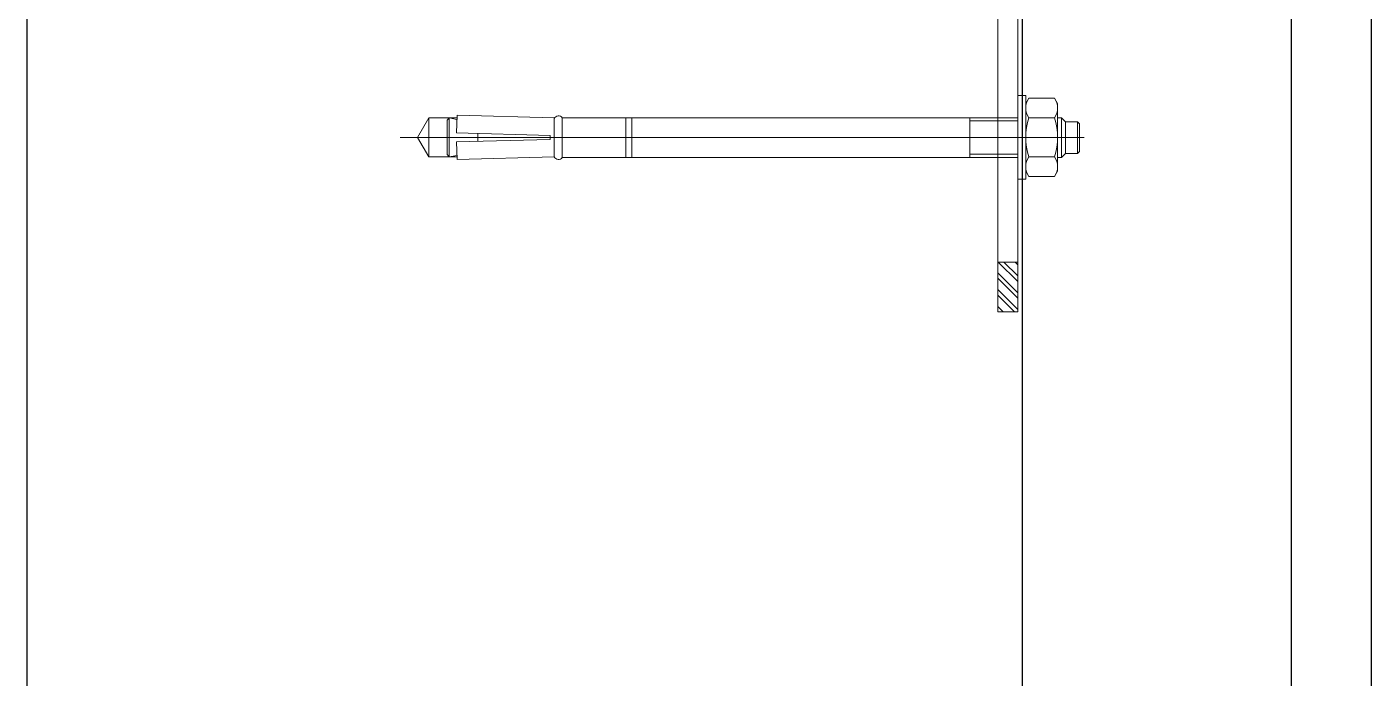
# Model space of a CAD drawing. Header units: millimetres. Extents: x 4688743 to 4806056, y -3017657 to -2960297.
# Drawn here: x 4752451.7 to 4752721.8, y -2967291.1 to -2967160.2 of the extents above; entities that cross this region are included whole.
import ezdxf

# ---------------------------------------------------------------- set-up
doc = ezdxf.new("R2010")
doc.units = ezdxf.units.MM
doc.header["$MEASUREMENT"] = 0
for name, color, linetype, lineweight in [('CLAYTONE-Pieza', 7, 'Continuous', 9), ('NEI-G-BRACKET-IN PLAN', 115, 'Continuous', 5), ('NEI-G-RCC FASTENER', 253, 'Continuous', 5), ('TAPPING SCREW', 251, 'Continuous', 5)]:
    doc.layers.add(name, color=color, linetype=linetype, lineweight=lineweight)
doc.layers.add('MATEL CLADDING', color=145, linetype='Continuous')
doc.layers.add('wall', color=4, linetype='Continuous')

# ---------------------------------------------------------------- blocks, each defined once
blk = doc.blocks.new('Autotaladrante N12 Filete 5.5 mm')
at = {"color": 250}
blk.add_lwpolyline([(0.4, -6), (0.1, -6, -0.4142135623730951), (0, -5.9), (0, 5.9, -0.4142135623730951), (0.1, 6), (0.4, 6, -0.4142135623730951), (0.5, 5.9), (0.5, -5.9, -0.4142135623730951)], format="xyb", close=True, dxfattribs=at)
at = {"layer": 'TAPPING SCREW'}
for p, q in [((-3.936293014617362, 1.252029540308284), (-2.746724937403298, 0.2499999999417923)), ((-2.746724937403298, 0.2499999999417923), (-2.746724937403298, -0.2500000000582077)), ((0, 2.291923984535969), (1.846740673296151, 2.291923984652384)), ((1.619689673185348, -6.80153607391e-05), (2.078185673337428, 2.692314984626134)), ((2.309875673148779, 2.291923984652384), (3.67999267298728, 2.291923984652384)), ((4.143372673075647, 2.291923984652384), (5.513489672914146, 2.291923984652384)), ((5.976869673002511, 2.291923984652384), (7.346986672841012, 2.291923984652384)), ((7.810366672929376, 2.291923984652384), (9.180483672767876, 2.291923984652384)), ((9.64386367285624, 2.291923984652384), (11.01398067269474, 2.291923984652384)), ((10.56036767270416, -2.292060015373863), (11.47711567301303, 2.291923984652384)), ((11.24567067297175, 2.692314984626134), (11.47711567301303, 2.291923984652384)), ((11.47711567301303, 2.291923984652384), (12.84747667284682, 2.291923984652384)), ((13.31036767270416, 2.291923984652384), (14.68072867300361, 2.291923984652384)), ((14.22711567301303, -2.292060015373863), (15.14361967286095, 2.291923984652384)), ((14.55444400012493, 2.291923984535969), (20.70214900001884, 2.291923984535969)), ((14.91217367304489, 2.692314984626134), (15.14361967286095, 2.291923984652384)), ((15.14361967286095, 2.291923984652384), (16.51398067269474, 2.291923984652384)), ((16.97711567301302, 2.291923984652384), (18.34723267285153, 2.291923984652384)), ((17.66217367304489, -2.692451015347614), (18.5789216728881, 2.692314984626134)), ((20.70214900001884, 2.291923984535969), (22.80200200015679, -6.80154771544e-05)), ((-3.936293014617362, -1.252029540424699), (-2.746724937403298, -0.2500000000582077)), ((0, -2.292060015490278), (2.763489672914146, -2.292060015490278)), ((2.995179673191158, -2.692451015347614), (3.226624673232436, -2.292060015373863)), ((4.828676673118026, -2.692451015347614), (5.0601216731593, -2.292060015373863)), ((6.66217367304489, -2.692451015347614), (6.893618673086166, -2.292060015373863)), ((8.495670672971755, -2.692451015347614), (8.727115673013031, -2.292060015373863)), ((10.3289216728881, -2.692451015347614), (10.56036767270416, -2.292060015373863)), ((10.56036767270416, -2.292060015373863), (11.93072867300361, -2.292060015373863)), ((12.39386367285624, -2.292060015373863), (13.76398067269474, -2.292060015373863)), ((13.63769599981606, -2.292060015490278), (20.70214900001884, -2.292060015490278)), ((13.99542567273602, -2.692451015347614), (14.22711567301303, -2.292060015373863)), ((14.22711567301303, -2.292060015373863), (15.59723267285153, -2.292060015373863)), ((16.06036767270416, -2.292060015373863), (17.43072867300361, -2.292060015373863)), ((17.89386367285624, -2.292060015373863), (19.26398067269474, -2.292060015373863)), ((19.9539216728881, -6.80153607391e-05), (22.80200200015679, -6.80154771544e-05)), ((20.70214900001884, -2.292060015490278), (22.80200200015679, -6.80154771544e-05))]:
    blk.add_line(p, q, dxfattribs=at)
for points in [[(-0.75, 5.000000000058205), (-2.468786036887863, 5.000000000058205)], [(0, 4.250000155007002), (0, -4.250000155007002)], [(4.596986672841012, -2.292060015373863), (3.226624673232436, -2.292060015373863), (4.143372673075647, 2.291923984652384), (3.911682673264293, 2.692314984626134), (2.995179673191158, -2.692451015347614), (2.763489672914146, -2.292060015373863), (3.680237673223018, 2.291923984652384), (3.911682673264293, 2.692314984626134)], [(6.430482672993093, -2.292060015373863), (5.0601216731593, -2.292060015373863), (5.976869673002511, 2.291923984652384), (5.745179673191159, 2.692314984626134), (4.828676673118026, -2.692451015347614), (4.596986672841012, -2.292060015373863), (5.513734673149881, 2.291923984652384), (5.745179673191159, 2.692314984626134)], [(8.263979672919957, -2.292060015373863), (6.893618673086166, -2.292060015373863), (7.810366672929376, 2.291923984652384), (7.578676673118025, 2.692314984626134), (6.66217367304489, -2.692451015347614), (6.430483672767878, -2.292060015373863), (7.347231673076748, 2.291923984652384), (7.578676673118025, 2.692314984626134)], [(10.09747667284682, -2.292060015373863), (8.727115673013031, -2.292060015373863), (9.64386367285624, 2.291923984652384), (9.41217367304489, 2.692314984626134), (8.495670672971755, -2.692451015347614), (8.263980672694743, -2.292060015373863), (9.180728673003612, 2.291923984652384), (9.41217367304489, 2.692314984626134)], [(13.0789216728881, 2.692314984626134), (13.31036767270416, 2.291923984652384), (12.39386367285624, -2.292060015373863), (12.16217367304489, -2.692451015347614), (11.93072867300361, -2.292060015373863), (12.84747667284682, 2.291923984652384), (13.0789216728881, 2.692314984626134), (12.16217367304489, -2.692451015347614)], [(15.8289216728881, -2.692451015347614), (16.06036767270416, -2.292060015373863), (16.97711567301302, 2.291923984652384), (16.74542567273602, 2.692314984626134), (15.8289216728881, -2.692451015347614), (15.59723267285153, -2.292060015373863), (16.51398067269474, 2.291923984652384), (16.74542567273602, 2.692314984626134)], [(19.9539216728881, -6.80153607391e-05), (19.72247667284682, -0.4014350153738633), (19.26398067269474, -2.292060015373863), (19.49567067297175, -2.692451015347614), (19.9539216728881, -6.80153607391e-05), (20.18536767270416, -0.4014350153738633), (19.72711567301303, -2.292060015373863), (19.49567067297175, -2.692451015347614)], [(-0.75, -5.000000000058205), (-2.468786036887863, -5.000000000058205)]]:
    blk.add_lwpolyline(points, dxfattribs=at)
for points in [[(2.309875673148779, 2.291923984652384), (1.85137967346236, 0.4012989846523852), (1.619689673185348, -6.80153607391e-05), (1.388244673144072, 0.4012989846523852), (1.846740673296151, 2.291923984652384), (2.078185673337428, 2.692314984626134)], [(10.3289216728881, -2.692451015347614), (10.09747667284682, -2.292060015373863), (11.01398067269474, 2.291923984652384), (11.24567067297175, 2.692314984626134)], [(13.76398067269474, -2.292060015373863), (14.68072867300361, 2.291923984652384), (14.91217367304489, 2.692314984626134), (13.99542567273602, -2.692451015347614)], [(17.89386367285624, -2.292060015373863), (17.66217367304489, -2.692451015347614), (17.43072867300361, -2.292060015373863), (18.34723267285153, 2.291923984652384), (18.5789216728881, 2.692314984626134), (18.81036767270416, 2.291923984652384)]]:
    blk.add_lwpolyline(points, close=True, dxfattribs=at)
for centre, radius, start, end in [((9.023636459546438, 1.74623e-10), 12.99999999997761, 159.516938112828, 174.5435306629525), ((-2.46258787001828, 4.243801831908056), 0.756223569314118, 90.469613473679, 163.2548443297467), ((-0.7561981668695807, 4.243801831908056), 0.756223569314118, 0.4696135470522529, 89.53038652632057), ((22.74389699986205, 2.054619984526651), 2.055444, 173.3775490016879, 271.6224339928452), ((9.023636459546438, 1.74623e-10), 12.99999999997761, 185.4564693403973, 200.4830618965218), ((-2.46258787001828, -4.243801831908056), 0.756223569314118, 196.7451556702532, 269.5303865263205), ((-0.7561981668695807, -4.243801831908056), 0.756223569314118, 270.469613473679, 359.5303864529478)]:
    blk.add_arc(centre, radius, start, end, dxfattribs=at)
blk = doc.blocks.new('Fischer')
at = {"layer": 'NEI-G-RCC FASTENER', "linetype": 'Continuous'}
for p, q in [((-1.599999999976715, 8.399999999950522), (-1.599999999976715, 0)), ((-1.599999999976715, 8.399999999950522), (0, 8.399999999950522)), ((0, 8.399999999950522), (0, -8.399999999950522)), ((-7.999999999941792, 6.799999999959255), (-7.391472625691677, 7.854000091509078)), ((-7.999999999941792, 6.799999999959255), (-7.999999999941792, 0)), ((-2.208527183509431, 7.854000091509078), (-7.391472625691677, 7.854000091509078)), ((-1.599999999976715, 6.799999999959255), (-2.208527183509431, 7.854000091509078)), ((-11.99999999994179, 3.1000001525681), (-12.39999999993597, 2.700000152573918)), ((-11.99999999994179, 3.1000001525681), (-9.599999999947613, 3.1000001525681)), ((-11.99999999994179, -3.219999847409781), (-11.99999999994179, 3.1000001525681)), ((-9.599999999947613, 3.1000001525681), (-8.819999694766011, 3.940000152564607)), ((-9.599999999947613, 3.1000001525681), (-9.599999999947613, -3.219999847409781)), ((-8.819999694766011, 3.940000152564607), (-7.999999999941792, 3.940000152564607)), ((-8.819999694766011, -4.059999847391737), (-8.819999694766011, 3.940000152564607)), ((-2.208527183509431, 3.927000045761813), (-7.391472625691677, 3.927000045761813)), ((91.52437581052072, 3.940000152564607), (0, 3.940000152564607)), ((9.599999999947613, 3.940000152564607), (9.599999999947613, -4.059999847391737)), ((77.52437581057893, -4.059999847391737), (77.52437581057893, 3.940000152564607)), ((78.72437581059056, -4.059999847391737), (78.72437581059056, 3.940000152564607)), ((91.52437581052072, 3.940000152564607), (91.52437581052072, -4.059999847391737)), ((112.6704645102727, 4.44832801815937), (93.12437581049744, 3.894208908066502)), ((93.12437581049744, 3.920000076279393), (93.12437581049744, 3.462611770606598)), ((93.12437581049744, -3.462611770606598), (93.12437581049744, 3.462611770606598)), ((112.6704645102727, 4.44832801815937), (112.7933099692745, 0.9304723739624025)), ((112.6889154380187, 3.920000076279393), (118.3393548910971, 3.920000076279393)), ((114.2513299887941, 3.920000076279393), (112.6994440024718, 3.618344116184743)), ((114.2513299887941, -3.920000076279393), (114.2513299887941, 3.920000076279393)), ((114.6513299887883, 3.440000152564607), (114.2513299887941, 3.920000076279393)), ((114.6513299887883, -3.440000152564607), (114.6513299887883, 3.440000152564607)), ((118.3393548910971, -3.920000076279393), (118.3393548910971, 3.920000076279393)), ((118.3393548910971, 3.920000076279393), (120.6025690024253, 0)), ((-12.39999999993597, 2.700000152573918), (-12.39999999993597, -2.819999847415599)), ((-7.999999999970896, -6.799999999959255), (-7.999999999941792, 0)), ((-1.60000000000582, -8.399999999950522), (-1.599999999976715, 0)), ((112.7933099692745, 0.9304723739624025), (93.9243758104858, 0.3999999999941792)), ((93.9243758104858, 0.3999999999941792), (93.9243758104858, -0.3999999999941792)), ((108.4894342368643, 0.7801776409178274), (108.4894342368643, -0.7801776409178274)), ((120.6025690024253, 0), (118.3393548910971, -3.920000076279393)), ((112.7933099692745, -0.9304723739624025), (93.9243758104858, -0.3999999999941792)), ((112.6704645102727, -4.44832801815937), (112.7933099692745, -0.9304723739624025)), ((-11.99999999994179, -3.219999847409781), (-12.39999999993597, -2.819999847415599)), ((-9.599999999947613, -3.219999847409781), (-11.99999999994179, -3.219999847409781)), ((-9.599999999947613, -3.219999847409781), (-8.819999694766011, -4.059999847391737)), ((-8.819999694766011, -4.059999847391737), (-7.999999999970896, -4.059999847391737)), ((-2.208527183509431, -3.927000045761813), (-7.391472625691677, -3.927000045761813)), ((91.52437581052072, -4.059999847391737), (0, -4.059999847391737)), ((93.12437581049744, -3.920000076279393), (93.12437581049744, -3.462611770606598)), ((112.6704645102727, -4.44832801815937), (93.12437581049744, -3.894208908066502)), ((112.6889154380187, -3.920000076279393), (118.3393548910971, -3.920000076279393)), ((112.6994440024718, -3.618344116184743), (114.2513299887941, -3.920000076279393)), ((114.6513299887883, -3.440000152564607), (114.2513299887941, -3.920000076279393)), ((-7.999999999970896, -6.799999999959255), (-7.391472625691677, -7.854000091509078)), ((-2.208527183509431, -7.854000091509078), (-7.391472625691677, -7.854000091509078)), ((-1.60000000000582, -6.799999999959255), (-2.208527183509431, -7.854000091509078)), ((-1.60000000000582, -8.399999999950522), (0, -8.399999999950522))]:
    blk.add_line(p, q, dxfattribs=at)
at = {"layer": 'NEI-G-RCC FASTENER'}
for p, q in [((9.599999999947613, 3.290800094589938), (0, 3.290800094589938)), ((-13.33468846569303, -0.0044496406408143), (124.1009357786097, -0.0044496406408143)), ((9.599999999947613, -3.410800170880975), (0, -3.410800170880975))]:
    blk.add_line(p, q, dxfattribs=at)
at = {"layer": 'NEI-G-RCC FASTENER', "linetype": 'Continuous'}
for centre, radius, start, end in [((-4.527979660022538, 5.890499877903494), 3.472020339946872, 145.5615405233899, 214.4384694938077), ((-5.072020339925074, 5.890499877903494), 3.472020339946872, 325.5615355159505, 34.43847450287798), ((4.975290679896716, 0), 12.97529144280028, 162.383039695769, 197.6169686149635), ((-14.57529144280124, 0), 12.97529144280028, 342.383034686787, 17.61697533117684), ((92.28053425776308, 3.368965911853591), 0.9475532531686572, 27.05796333044933, 142.9407422977843), ((-4.527979660022538, -5.890499877903494), 3.472020339946872, 145.5615405233899, 214.4384694938077), ((-5.072020339925074, -5.890499877903494), 3.472020339946872, 325.5615355159505, 34.43847450287798), ((92.28053425776308, -3.488965988144627), 0.9475532531686572, 217.0592506435368, 332.9420330272125)]:
    blk.add_arc(centre, radius, start, end, dxfattribs=at)
blk = doc.blocks.new('bracket@ rcc')
h = blk.add_hatch()
h.set_pattern_fill('ANSI31', color=8, scale=0.75, style=0)
h.set_pattern_definition([(45, (22.2538147293526, 3.634956287220134), (-1.683798022700464, 1.683798022700464), [])])
h.paths.add_polyline_path([(-14.77744539687409, -6.365043712779865), (-24.77744539687411, -6.365043712779865), (-24.77744539687411, -10.36504371277986), (-14.77744539687409, -10.36504371277986)])
h = blk.add_hatch()
h.set_pattern_fill('ANSI31', color=8, scale=0.75, style=0)
h.set_pattern_definition([(45, (230.708298155645, -31.36504371277986), (-1.683798022700464, 1.683798022700464), [])])
h.paths.add_polyline_path([(50.22255460312589, -6.365043712779865), (35.22255460312589, -6.365043712779865), (35.22255460312589, -10.36504371277986), (46.22255460312589, -10.36504371277986), (46.22255460312589, -40.86541946672421), (46.22464467902449, -40.86542034040774), (46.22380880602834, -42.86504371277986), (50.22255460312589, -42.86504371277986)])
h = blk.add_hatch()
h.set_pattern_fill('ANSI31', color=8, scale=0.75, style=0)
h.set_pattern_definition([(45, (22.2538147293526, 1.134956287220133), (-1.683798022700464, 1.683798022700464), [])])
h.paths.add_polyline_path([(46.22255460312589, -56.36504371277986), (50.22255460312589, -56.36504371277986), (50.22255460312589, -48.86504371277986), (46.22255460312589, -48.86504371277986)])
for p, q in [((-14.77744539687409, -6.365043712779865), (-14.77744539687409, -10.36504371277986)), ((35.22255460312589, -6.365043712779865), (35.22255460312589, -10.36504371277986)), ((46.22255460312589, -42.86504371277986), (50.22255460312589, -42.86504371277986)), ((46.22255460312589, -48.86504371277986), (50.22255460312589, -48.86504371277986))]:
    blk.add_line(p, q)
blk.add_lwpolyline([(-24.77744539687411, -6.365043712779865), (50.22255460312589, -6.365043712779865), (50.22255460312589, -56.36504371277986), (46.22255460312589, -56.36504371277986), (46.22255460312589, -10.36504371277986), (-24.77744539687411, -10.36504371277986), (-24.77744539687411, -6.365043712779865)])
at = {"layer": 'CLAYTONE-Pieza'}
blk.add_blockref('Autotaladrante N12 Filete 5.5 mm', (45.72255460312589, -45.86504371277986), dxfattribs=at)
at = {"layer": 'NEI-G-RCC FASTENER', "extrusion": (0, 0, -1), "zscale": -1, "rotation": 90}
blk.add_blockref('Fischer', (-10.28255445054674, -10.36504371277986), dxfattribs=at)

msp = doc.modelspace()

# ---------------------------------------------------------------- hatches: boundary and pattern name
at = {"layer": 'NEI-G-BRACKET-IN PLAN'}
h = msp.add_hatch(dxfattribs=at)
h.set_pattern_fill('ANSI31', color=8, scale=0.7500000000000002, angle=89.99999999999999, style=0)
h.set_pattern_definition([(135, (4752636.833127961, -2967170.406258566), (-1.683798022700465, -1.683798022700464), [])])
h.paths.add_polyline_path([(4752646.833127961, -2967207.437518692), (4752646.833127961, -2967217.437518692), (4752650.833127961, -2967217.437518692), (4752650.833127961, -2967207.437518692)])

# ---------------------------------------------------------------- linework, layer by layer
at = {"layer": 'MATEL CLADDING', "elevation": -3.5158106524e-06}
for points in [[(4752705.831782426, -2973389.642725721), (4752705.832337708, -2966811.469022971), (4752705.83308829, -2966811.469022971)], [(4752721.833089837, -2966811.469022971), (4752721.83257412, -2973389.642725721)]]:
    msp.add_lwpolyline(points, dxfattribs=at)
at = {"layer": 'NEI-G-BRACKET-IN PLAN'}
msp.add_line((4752646.833127961, -2967207.437518692, 389.6545747281228), (4752650.833127961, -2967207.437518692, 389.6545747281228), dxfattribs=at)
at = {"layer": 'NEI-G-BRACKET-IN PLAN', "elevation": 389.6545747281228}
msp.add_lwpolyline([(4752646.833127961, -2967217.437518692), (4752646.833127961, -2967142.437518692), (4752696.833127961, -2967142.437518692), (4752696.833127961, -2967146.437518692), (4752650.833127961, -2967146.437518692), (4752650.833127961, -2967217.437518692), (4752646.833127961, -2967217.437518692)], dxfattribs=at)
at = {"layer": 'NEI-G-RCC FASTENER', "linetype": 'Continuous'}
for p, q in [((4752650.833127961, -2967173.977518845, 389.6545747281228), (4752650.833127961, -2967190.777518845, 389.6545747281228)), ((4752652.43312796, -2967173.977518845, 389.6545747281228), (4752650.833127961, -2967173.977518845, 389.6545747281228)), ((4752652.43312796, -2967190.777518845, 389.6545747281228), (4752652.43312796, -2967173.977518845, 389.6545747281228)), ((4752652.43312796, -2967175.577518845, 389.6545747281228), (4752653.041655144, -2967174.523518752, 389.6545747281228)), ((4752653.041655144, -2967174.523518752, 389.6545747281228), (4752658.224600586, -2967174.523518752, 389.6545747281228)), ((4752658.833127961, -2967175.577518845, 389.6545747281228), (4752658.224600586, -2967174.523518752, 389.6545747281228)), ((4752658.833127961, -2967189.177518846, 389.6545747281228), (4752658.833127961, -2967175.577518845, 389.6545747281228)), ((4752532.493773067, -2967178.457518768, 389.6545747281228), (4752530.230558957, -2967182.377518845, 389.6545747281228)), ((4752538.144212523, -2967178.457518768, 389.6545747281228), (4752532.493773067, -2967178.457518768, 389.6545747281228)), ((4752532.493773067, -2967186.297518921, 389.6545747281228), (4752532.493773067, -2967178.457518768, 389.6545747281228)), ((4752536.181797972, -2967178.937518692, 389.6545747281228), (4752536.581797971, -2967178.457518768, 389.6545747281228)), ((4752536.581797971, -2967186.297518921, 389.6545747281228), (4752536.581797971, -2967178.457518768, 389.6545747281228)), ((4752536.581797971, -2967178.457518768, 389.6545747281228), (4752538.133683958, -2967178.759174729, 389.6545747281228)), ((4752538.16266345, -2967177.929190827, 389.6545747281228), (4752538.039817992, -2967181.447046471, 389.6545747281228)), ((4752538.16266345, -2967177.929190827, 389.6545747281228), (4752557.70875215, -2967178.483309936, 389.6545747281228)), ((4752557.70875215, -2967186.297518921, 389.6545747281228), (4752557.70875215, -2967178.457518768, 389.6545747281228)), ((4752559.30875215, -2967178.437518692, 389.6545747281228), (4752650.833127961, -2967178.437518692, 389.6545747281228)), ((4752559.30875215, -2967178.437518692, 389.6545747281228), (4752559.30875215, -2967186.437518692, 389.6545747281228)), ((4752572.10875215, -2967186.437518692, 389.6545747281228), (4752572.10875215, -2967178.437518692, 389.6545747281228)), ((4752573.308752148, -2967186.437518692, 389.6545747281228), (4752573.308752148, -2967178.437518692, 389.6545747281228)), ((4752641.23312796, -2967178.437518692, 389.6545747281228), (4752641.23312796, -2967186.437518692, 389.6545747281228)), ((4752653.041655144, -2967178.450518798, 389.6545747281228), (4752658.224600586, -2967178.450518798, 389.6545747281228)), ((4752659.653127655, -2967178.437518692, 389.6545747281228), (4752658.833127961, -2967178.437518692, 389.6545747281228)), ((4752659.653127655, -2967186.437518692, 389.6545747281228), (4752659.653127655, -2967178.437518692, 389.6545747281228)), ((4752660.433127959, -2967179.277518691, 389.6545747281228), (4752659.653127655, -2967178.437518692, 389.6545747281228)), ((4752536.181797972, -2967185.817518997, 389.6545747281228), (4752536.181797972, -2967178.937518692, 389.6545747281228)), ((4752538.039817992, -2967181.447046471, 389.6545747281228), (4752556.90875215, -2967181.977518844, 389.6545747281228)), ((4752662.833127961, -2967179.277518691, 389.6545747281228), (4752660.433127959, -2967179.277518691, 389.6545747281228)), ((4752660.433127959, -2967179.277518691, 389.6545747281228), (4752660.433127959, -2967185.597518692, 389.6545747281228)), ((4752662.833127961, -2967185.597518692, 389.6545747281228), (4752662.833127961, -2967179.277518691, 389.6545747281228)), ((4752662.833127961, -2967179.277518691, 389.6545747281228), (4752663.233127962, -2967179.677518692, 389.6545747281228)), ((4752663.233127962, -2967179.677518692, 389.6545747281228), (4752663.233127962, -2967185.197518691, 389.6545747281228)), ((4752530.230558957, -2967182.377518845, 389.6545747281228), (4752532.493773067, -2967186.297518921, 389.6545747281228)), ((4752538.039817992, -2967183.307991217, 389.6545747281228), (4752556.90875215, -2967182.777518845, 389.6545747281228)), ((4752538.16266345, -2967186.825846862, 389.6545747281228), (4752538.039817992, -2967183.307991217, 389.6545747281228)), ((4752542.343693724, -2967181.597341205, 389.6545747281228), (4752542.343693724, -2967183.157696486, 389.6545747281228)), ((4752556.90875215, -2967181.977518844, 389.6545747281228), (4752556.90875215, -2967182.777518845, 389.6545747281228)), ((4752538.144212523, -2967186.297518921, 389.6545747281228), (4752532.493773067, -2967186.297518921, 389.6545747281228)), ((4752536.181797972, -2967185.817518997, 389.6545747281228), (4752536.581797971, -2967186.297518921, 389.6545747281228)), ((4752538.133683958, -2967185.99586296, 389.6545747281228), (4752536.581797971, -2967186.297518921, 389.6545747281228)), ((4752538.16266345, -2967186.825846862, 389.6545747281228), (4752557.70875215, -2967186.271727752, 389.6545747281228)), ((4752559.30875215, -2967186.437518692, 389.6545747281228), (4752650.833127961, -2967186.437518692, 389.6545747281228)), ((4752653.041655144, -2967186.30451889, 389.6545747281228), (4752658.224600586, -2967186.30451889, 389.6545747281228)), ((4752659.653127655, -2967186.437518692, 389.6545747281228), (4752658.833127961, -2967186.437518692, 389.6545747281228)), ((4752660.433127959, -2967185.597518692, 389.6545747281228), (4752659.653127655, -2967186.437518692, 389.6545747281228)), ((4752660.433127959, -2967185.597518692, 389.6545747281228), (4752662.833127961, -2967185.597518692, 389.6545747281228)), ((4752662.833127961, -2967185.597518692, 389.6545747281228), (4752663.233127962, -2967185.197518691, 389.6545747281228)), ((4752652.43312796, -2967189.177518846, 389.6545747281228), (4752653.041655144, -2967190.231518936, 389.6545747281228)), ((4752658.833127961, -2967189.177518846, 389.6545747281228), (4752658.224600586, -2967190.231518936, 389.6545747281228)), ((4752652.43312796, -2967190.777518845, 389.6545747281228), (4752650.833127961, -2967190.777518845, 389.6545747281228)), ((4752653.041655144, -2967190.231518936, 389.6545747281228), (4752658.224600586, -2967190.231518936, 389.6545747281228))]:
    msp.add_line(p, q, dxfattribs=at)
at = {"layer": 'NEI-G-RCC FASTENER'}
for p, q in [((4752641.23312796, -2967179.08671875, 389.6545747281228), (4752650.833127961, -2967179.08671875, 389.6545747281228)), ((4752664.167816427, -2967182.381968486, 389.6545747281228), (4752526.732192182, -2967182.381968486, 389.6545747281228)), ((4752641.23312796, -2967185.788319015, 389.6545747281228), (4752650.833127961, -2967185.788319015, 389.6545747281228))]:
    msp.add_line(p, q, dxfattribs=at)
at = {"layer": 'NEI-G-RCC FASTENER', "linetype": 'Continuous'}
for centre, radius, start, end in [((4752655.905148299, -2967176.487018967, 389.6545747281228), 3.472020339946872, 145.5615254992978, 214.4384644809311), ((4752655.361107619, -2967176.487018967, 389.6545747281228), 3.472020339946872, 325.5615305091832, 34.4384594710451), ((4752558.552593702, -2967179.008552933, 389.6545747281228), 0.9475532531686572, 37.05925770760727, 152.9420366819205), ((4752665.408419403, -2967182.377518845, 389.6545747281228), 12.97529144280028, 162.3830246587856, 197.616965317394), ((4752645.85783728, -2967182.377518845, 389.6545747281228), 12.97529144280028, 342.3830313916269, 17.61696029737542), ((4752558.552593702, -2967185.866484833, 389.6545747281228), 0.9475532531686572, 207.0579669692538, 322.9407493787571), ((4752655.905148299, -2967188.268018722, 389.6545747281228), 3.472020339946872, 145.5615254992978, 214.4384644809311), ((4752655.361107619, -2967188.268018722, 389.6545747281228), 3.472020339946872, 325.5615305091832, 34.4384594710451)]:
    msp.add_arc(centre, radius, start, end, dxfattribs=at)
at = {"layer": 'wall'}
for p, q in [((4752652.012681871, -2973564.644233346, 0.0014447770258748), (4752651.74281651, -2965763.958695555, -0.0008783761970683)), ((4752451.898747873, -2971764.643543355, -0.0002728735768941), (4752451.737460265, -2966065.285455937, -0.0007434580955349))]:
    msp.add_line(p, q, dxfattribs=at)

# ---------------------------------------------------------------- block references
at = {"layer": 'NEI-G-BRACKET-IN PLAN', "color": 8, "rotation": 90}
msp.add_blockref('bracket@ rcc', (4752640.468084249, -2967192.660073295, 389.6545747281228), dxfattribs=at)

doc.saveas('drawing.dxf')
